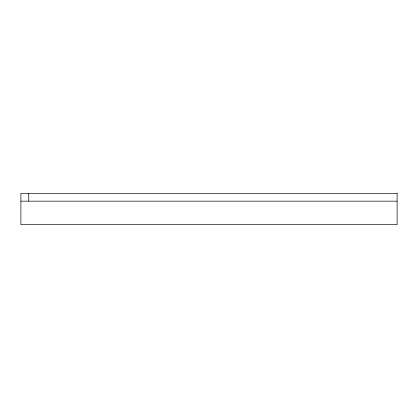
<?xml version="1.0" encoding="UTF-8"?>
<svg xmlns="http://www.w3.org/2000/svg" width="418" height="418" viewBox="0 0 418 418"><rect width="100%" height="100%" fill="white"/><g stroke="black" fill="none" stroke-linecap="round" stroke-linejoin="round"><path stroke-width="0.63" d="M20.9 201.162L397.1 201.162M28.737 193.325L28.737 201.162M397.1 193.325L20.9 193.325L20.9 224.675L397.1 224.675L397.1 193.325"/></g></svg>
